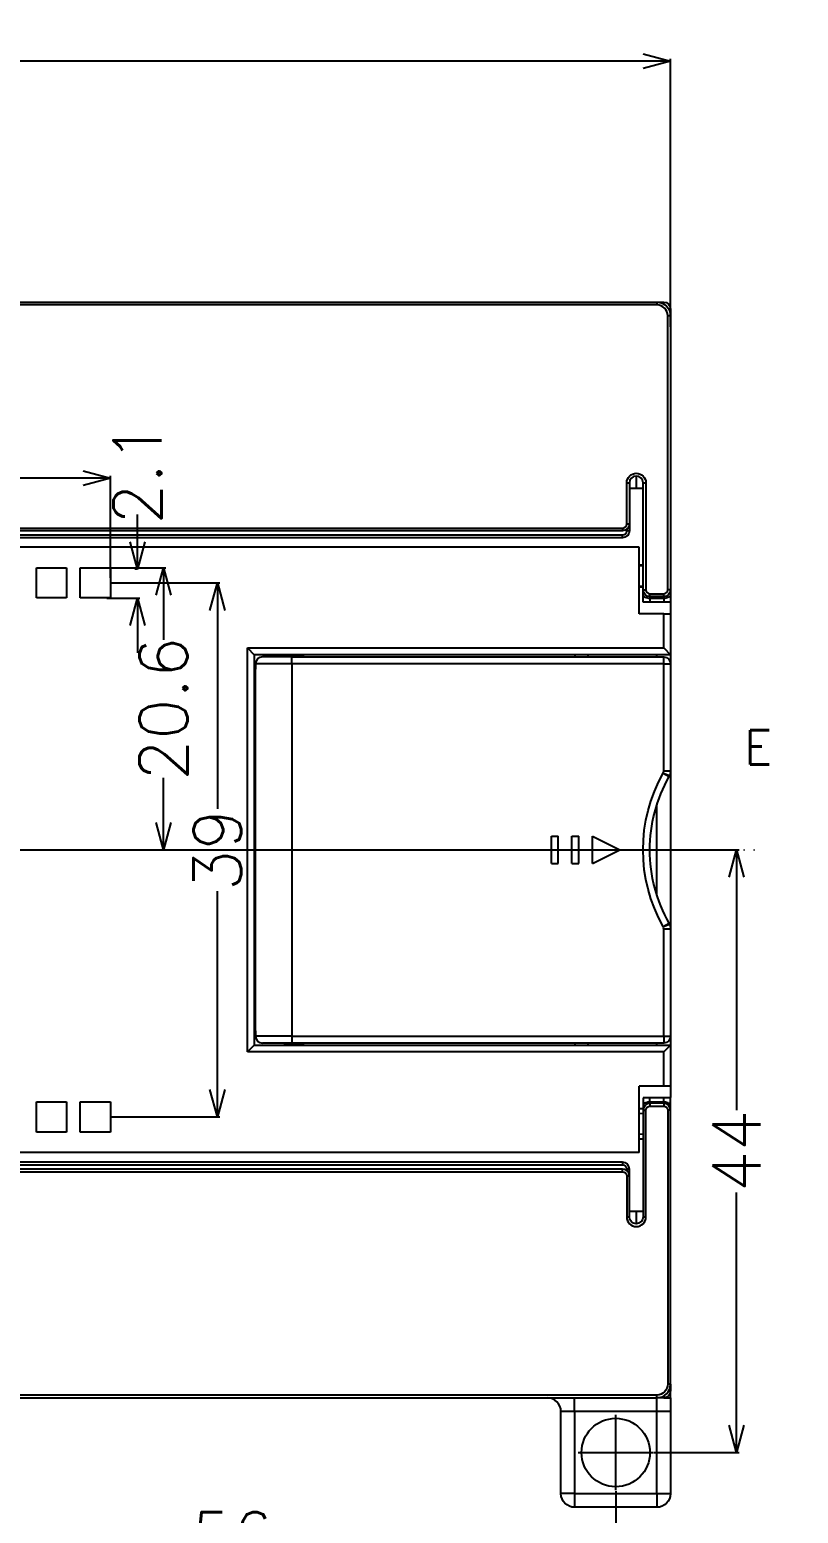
# Model space of a CAD drawing. Header units: millimetres. Extents: x 0 to 1853, y 0 to 821.
# Drawn here: x 1473.3 to 1529.5, y 595.3 to 703.7 of the extents above; entities that cross this region are included whole.
import ezdxf
from ezdxf.enums import TextEntityAlignment as Align
from ezdxf.lldxf.tags import DXFTag

# ---------------------------------------------------------------- set-up
doc = ezdxf.new("R2010")
doc.units = ezdxf.units.MM
doc.header["$MEASUREMENT"] = 0
doc.linetypes.add('DIVIDE', pattern=[31.75, 12.7, -6.35, 0, -6.35, 0, -6.35])
doc.layers.get('0').update_dxf_attribs({"linetype": 'CONTINUOUS'})
doc.layers.get('Defpoints').update_dxf_attribs({"linetype": 'CONTINUOUS'})
for name, color, linetype in [('5', 7, 'CONTINUOUS'), ('6', 7, 'CONTINUOUS'), ('8', 7, 'CONTINUOUS'), ('9', 7, 'CONTINUOUS')]:
    doc.layers.add(name, color=color, linetype=linetype)
doc.layers.add('hatch', color=56, linetype='CONTINUOUS', lineweight=9)
doc.styles.get("Standard").update_dxf_attribs({"font": 'txt', "bigfont": 'gbcbig.shx'})
tags = doc.linetypes.add('CENTER', pattern=[2, 1.25, -0.25, 0.25, -0.25]).pattern_tags.tags
tags[10:11] = [DXFTag(74, 4), DXFTag(75, 0), DXFTag(340, '0'), DXFTag(46, 0.0), DXFTag(50, 0.0), DXFTag(44, 0.0), DXFTag(45, 0.0)]
tags[8:9] = [DXFTag(74, 4), DXFTag(75, 0), DXFTag(340, '0'), DXFTag(46, 0.0), DXFTag(50, 0.0), DXFTag(44, 0.0), DXFTag(45, 0.0)]
tags[6:7] = [DXFTag(74, 4), DXFTag(75, 0), DXFTag(340, '0'), DXFTag(46, 0.0), DXFTag(50, 0.0), DXFTag(44, 0.0), DXFTag(45, 0.0)]
tags[4:5] = [DXFTag(74, 4), DXFTag(75, 0), DXFTag(340, '0'), DXFTag(46, 0.0), DXFTag(50, 0.0), DXFTag(44, 0.0), DXFTag(45, 0.0)]
doc.dimstyles.get("Standard").update_dxf_attribs({"dimtxt": 3.5, "dimasz": 2, "dimexe": 0.18, "dimexo": 0.0625, "dimgap": 0.09, "dimtad": 0, "dimzin": 0, "dimdsep": 46, "dimtxsty": 'Standard', "dimblk": 'OPEN30', "dimcen": 0.09, "dimclrd": 3, "dimclre": 3, "dimclrt": 6, "dimadec": 0, "dimazin": 0, "dimtfac": 1, "dimtdec": 4, "dimtofl": 0, "dimtmove": 0, "dimatfit": 3, "dimldrblk": 'OPEN30', "dimfxl": 0, "dimtolj": 1, "dimtzin": 0, "dimlwd": 0, "dimlwe": 0, "dimarcsym": 0})

# ---------------------------------------------------------------- blocks, each defined once
blk = doc.blocks.new('_Open30')
at = {"color": 0, "linetype": 'ByBlock', "lineweight": -2}
for p, q in [((-1, 0.268), (0, 0)), ((0, 0), (-1, -0.268)), ((0, 0), (-1, 0))]:
    blk.add_line(p, q, dxfattribs=at)
blk = doc.blocks.new('*D84')
at = {"color": 3}
for p, q in [((1400.14, 687.83), (1400.14, 701.54)), ((1402.14, 701.36), (1456.25, 701.36)), ((1518.14, 701.36), (1464.02, 701.36)), ((1520.14, 681.96), (1520.14, 701.54))]:
    blk.add_line(p, q, dxfattribs=at)
at = {"layer": 'Defpoints', "color": 0}
for p in [(1520.14, 701.36), (1400.14, 687.77), (1520.14, 681.9)]:
    blk.add_point(p, dxfattribs=at)
at = {"color": 3, "xscale": 2, "yscale": 2, "zscale": 2, "rotation": 180}
blk.add_blockref('_Open30', (1400.14, 701.36), dxfattribs=at)
at = {"color": 3, "xscale": 2, "yscale": 2, "zscale": 2}
blk.add_blockref('_Open30', (1520.14, 701.36), dxfattribs=at)
at = {"color": 6, "insert": (1460.14, 701.36), "char_height": 3.5, "attachment_point": 5}
blk.add_mtext('\\A1;120', dxfattribs=at)
blk = doc.blocks.new('*D109')
at = {"color": 3}
for p, q in [((1657.14, 691.76), (1661.99, 689.6)), ((1666.01, 687.77), (1666.19, 687.77)), ((1666.1, 687.68), (1666.1, 687.86))]:
    blk.add_line(p, q, dxfattribs=at)
at = {"layer": 'Defpoints', "color": 0}
for p in [(1663.81, 688.78), (1668.38, 686.75)]:
    blk.add_point(p, dxfattribs=at)
at = {"color": 3, "xscale": 2, "yscale": 2, "zscale": 2, "rotation": 335.9949340820313}
blk.add_blockref('_Open30', (1663.81, 688.78), dxfattribs=at)
at = {"color": 6, "insert": (1654.39, 692.98), "char_height": 3.5, "attachment_point": 5, "rotation": 335.9949}
blk.add_mtext('\\A1;∅5', dxfattribs=at)
blk = doc.blocks.new('*D127')
at = {"color": 3}
for p, q in [((1479.03, 664.36), (1483.28, 664.36)), ((1483.1, 662.36), (1483.1, 659.11)), ((1483.1, 645.77), (1483.1, 649.02)), ((1480.9, 643.77), (1483.28, 643.77))]:
    blk.add_line(p, q, dxfattribs=at)
at = {"layer": 'Defpoints', "color": 0}
for p in [(1478.96, 664.36), (1480.84, 643.77), (1483.1, 643.77)]:
    blk.add_point(p, dxfattribs=at)
at = {"color": 3, "xscale": 2, "yscale": 2, "zscale": 2}
for p, rotation in [((1483.1, 664.36), 90), ((1483.1, 643.77), 270)]:
    blk.add_blockref('_Open30', p, dxfattribs=dict(at, rotation=rotation))
at = {"color": 6, "insert": (1483.1, 654.07), "char_height": 3.5, "attachment_point": 5, "rotation": 90}
blk.add_mtext('\\A1;20.6', dxfattribs=at)
blk = doc.blocks.new('*D128')
at = {"color": 3}
for p, q in [((1454.63, 664.33), (1454.63, 671.09)), ((1456.63, 670.91), (1461.59, 670.91)), ((1477.23, 670.91), (1472.27, 670.91)), ((1479.23, 663.64), (1479.23, 671.09))]:
    blk.add_line(p, q, dxfattribs=at)
at = {"layer": 'Defpoints', "color": 0}
for p in [(1479.23, 670.91), (1454.63, 664.26), (1479.23, 663.58)]:
    blk.add_point(p, dxfattribs=at)
at = {"color": 3, "xscale": 2, "yscale": 2, "zscale": 2, "rotation": 180}
blk.add_blockref('_Open30', (1454.63, 670.91), dxfattribs=at)
at = {"color": 3, "xscale": 2, "yscale": 2, "zscale": 2}
blk.add_blockref('_Open30', (1479.23, 670.91), dxfattribs=at)
at = {"color": 6, "insert": (1466.93, 670.91), "char_height": 3.5, "attachment_point": 5}
blk.add_mtext('\\A1;24.6', dxfattribs=at)
blk = doc.blocks.new('*D130')
at = {"color": 3}
for p, q in [((1481.2, 666.26), (1481.2, 668.26)), ((1481.22, 664.26), (1481.02, 664.26)), ((1478.98, 662.16), (1481.38, 662.16)), ((1481.2, 660.16), (1481.2, 658.16))]:
    blk.add_line(p, q, dxfattribs=at)
at = {"layer": 'Defpoints', "color": 0}
for p in [(1481.2, 664.26), (1481.29, 664.26), (1478.91, 662.16)]:
    blk.add_point(p, dxfattribs=at)
at = {"color": 3, "xscale": 2, "yscale": 2, "zscale": 2}
for p, rotation in [((1481.2, 664.26), 270), ((1481.2, 662.16), 90)]:
    blk.add_blockref('_Open30', p, dxfattribs=dict(at, rotation=rotation))
at = {"color": 6, "insert": (1481.2, 671.27), "char_height": 3.5, "attachment_point": 5, "rotation": 90}
blk.add_mtext('\\A1;2.1', dxfattribs=at)
blk = doc.blocks.new('*D148')
at = {"color": 3}
for p, q in [((1460.14, 605.35), (1460.14, 593.49)), ((1516.14, 596.95), (1516.14, 593.49)), ((1462.14, 593.67), (1485.13, 593.67)), ((1514.14, 593.67), (1491.14, 593.67))]:
    blk.add_line(p, q, dxfattribs=at)
at = {"layer": 'Defpoints', "color": 0}
for p in [(1460.14, 605.41), (1516.14, 597.02), (1516.14, 593.67)]:
    blk.add_point(p, dxfattribs=at)
at = {"color": 3, "xscale": 2, "yscale": 2, "zscale": 2, "rotation": 180}
blk.add_blockref('_Open30', (1460.14, 593.67), dxfattribs=at)
at = {"color": 3, "xscale": 2, "yscale": 2, "zscale": 2}
blk.add_blockref('_Open30', (1516.14, 593.67), dxfattribs=at)
at = {"color": 6, "insert": (1488.14, 593.67), "char_height": 3.5, "attachment_point": 5}
blk.add_mtext('\\A1;56', dxfattribs=at)
blk = doc.blocks.new('*D149')
at = {"color": 3}
for p, q in [((1517.45, 643.77), (1525.14, 643.77)), ((1524.96, 641.77), (1524.96, 624.77)), ((1524.96, 601.77), (1524.96, 618.76)), ((1518.95, 599.77), (1525.14, 599.77))]:
    blk.add_line(p, q, dxfattribs=at)
at = {"layer": 'Defpoints', "color": 0}
for p in [(1517.39, 643.77), (1524.96, 643.77), (1518.89, 599.77)]:
    blk.add_point(p, dxfattribs=at)
at = {"color": 3, "xscale": 2, "yscale": 2, "zscale": 2}
for p, rotation in [((1524.96, 643.77), 90), ((1524.96, 599.77), 270)]:
    blk.add_blockref('_Open30', p, dxfattribs=dict(at, rotation=rotation))
at = {"color": 6, "insert": (1524.96, 621.77), "char_height": 3.5, "attachment_point": 5, "rotation": 90}
blk.add_mtext('\\A1;44', dxfattribs=at)
blk = doc.blocks.new('*D159')
at = {"color": 3}
for p, q in [((1479.3, 663.26), (1487.22, 663.26)), ((1487.04, 661.26), (1487.04, 646.77)), ((1487.04, 626.27), (1487.04, 640.76)), ((1479.3, 624.27), (1487.22, 624.27))]:
    blk.add_line(p, q, dxfattribs=at)
at = {"layer": 'Defpoints', "color": 0}
for p in [(1479.23, 663.26), (1479.23, 624.27), (1487.04, 624.27)]:
    blk.add_point(p, dxfattribs=at)
at = {"color": 3, "xscale": 2, "yscale": 2, "zscale": 2}
for p, rotation in [((1487.04, 663.26), 90), ((1487.04, 624.27), 270)]:
    blk.add_blockref('_Open30', p, dxfattribs=dict(at, rotation=rotation))
at = {"color": 6, "insert": (1487.04, 643.77), "char_height": 3.5, "attachment_point": 5, "rotation": 90}
blk.add_mtext('\\A1;39', dxfattribs=at)

msp = doc.modelspace()

# ---------------------------------------------------------------- linework, layer by layer
at = {"layer": '5', "color": 23}
for p, q in [((1419.336, 683.765), (1519.136, 683.765)), ((1519.136, 683.765), (1519.136, 683.565)), ((1519.136, 683.565), (1419.336, 683.565)), ((1519.936, 662.765), (1519.936, 682.765)), ((1520.136, 682.765), (1519.936, 682.765)), ((1520.136, 682.765), (1520.136, 662.765)), ((1516.936, 667.565), (1516.936, 670.565)), ((1516.936, 670.565), (1517.136, 670.565)), ((1517.136, 670.565), (1517.136, 667.565)), ((1518.136, 670.565), (1518.336, 670.565)), ((1518.136, 662.765), (1518.136, 670.565)), ((1518.336, 670.565), (1518.336, 662.765)), ((1516.936, 667.565), (1517.136, 667.565)), ((1517.136, 667.565), (1517.136, 667.065)), ((1421.836, 667.265), (1516.636, 667.265)), ((1516.636, 667.065), (1421.836, 667.065)), ((1421.836, 666.765), (1516.636, 666.765)), ((1516.636, 666.565), (1421.836, 666.565)), ((1516.636, 667.265), (1516.636, 667.065)), ((1516.636, 666.565), (1516.636, 666.765)), ((1516.936, 667.065), (1516.936, 667.165)), ((1517.136, 667.065), (1516.936, 667.065)), ((1518.136, 664.515), (1517.836, 664.489)), ((1517.836, 663.042), (1518.136, 663.015)), ((1518.136, 662.765), (1518.336, 662.765)), ((1518.636, 662.465), (1519.636, 662.465)), ((1518.636, 662.265), (1518.636, 662.465)), ((1519.636, 662.265), (1518.636, 662.265)), ((1518.636, 662.265), (1518.636, 662.151)), ((1518.636, 662.151), (1519.636, 662.151)), ((1518.636, 662.151), (1518.636, 661.865)), ((1519.636, 662.265), (1519.636, 662.465)), ((1519.636, 662.265), (1519.636, 662.151)), ((1519.636, 662.151), (1519.636, 661.865)), ((1520.136, 662.765), (1519.936, 662.765)), ((1519.636, 661.865), (1518.636, 661.865)), ((1519.636, 625.665), (1518.636, 625.665)), ((1518.636, 625.38), (1518.636, 625.665)), ((1518.636, 625.265), (1518.636, 625.38)), ((1518.636, 625.38), (1519.636, 625.38)), ((1518.636, 625.265), (1518.636, 625.065)), ((1519.636, 625.265), (1518.636, 625.265)), ((1519.636, 625.38), (1519.636, 625.665)), ((1519.636, 625.265), (1519.636, 625.38)), ((1519.636, 625.265), (1519.636, 625.065)), ((1518.136, 624.515), (1517.836, 624.489)), ((1518.136, 624.765), (1518.336, 624.765)), ((1518.136, 624.765), (1518.136, 616.965)), ((1518.336, 616.965), (1518.336, 624.765)), ((1518.636, 625.065), (1519.636, 625.065)), ((1519.936, 624.765), (1519.936, 604.765)), ((1520.136, 624.765), (1519.936, 624.765)), ((1520.136, 604.765), (1520.136, 624.765)), ((1517.836, 623.042), (1518.136, 623.015)), ((1516.636, 620.965), (1421.836, 620.965)), ((1421.836, 620.765), (1516.636, 620.765)), ((1516.636, 620.965), (1516.636, 620.765)), ((1516.636, 620.465), (1421.836, 620.465)), ((1421.836, 620.265), (1516.636, 620.265)), ((1516.636, 620.265), (1516.636, 620.465)), ((1516.936, 620.465), (1516.936, 620.365)), ((1517.136, 620.465), (1516.936, 620.465)), ((1516.936, 619.965), (1516.936, 616.965)), ((1516.936, 619.965), (1517.136, 619.965)), ((1517.136, 619.965), (1517.136, 620.465)), ((1517.136, 616.965), (1517.136, 619.965)), ((1516.936, 616.965), (1517.136, 616.965)), ((1518.136, 616.965), (1518.336, 616.965)), ((1520.136, 604.765), (1519.936, 604.765)), ((1519.136, 603.965), (1419.336, 603.965)), ((1419.336, 603.765), (1519.136, 603.765)), ((1519.136, 603.765), (1519.136, 603.965))]:
    msp.add_line(p, q, dxfattribs=at)
at = {"layer": '5', "color": 23, "extrusion": (0, 0, -1)}
for centre, radius, start, end in [((-1519.136, 682.765), 1, 90, 180), ((-1517.636, 670.565), 0.7, 0, 180), ((-1516.636, 667.565), 0.5, 180, 270), ((-1516.636, 667.065), 0.5, 180, 270), ((-1518.636, 662.765), 0.5, 270, 0), ((-1519.636, 662.765), 0.5, 180, 270), ((-1518.636, 624.765), 0.3, 0, 90), ((-1519.636, 624.765), 0.3, 90, 180), ((-1516.636, 620.465), 0.3, 90, 180), ((-1516.636, 619.965), 0.3, 90, 180), ((-1517.636, 616.965), 0.5, 180, 0), ((-1519.136, 604.765), 0.8, 180, 270)]:
    msp.add_arc(centre, radius, start, end, dxfattribs=at)
at = {"layer": '5', "color": 23}
for centre, radius, start, end in [((1519.136, 682.765), 0.8, 0, 90), ((1517.636, 670.565), 0.5, 0, 180), ((1516.636, 667.565), 0.3, 270, 0), ((1516.636, 667.065), 0.3, 270, 0), ((1518.636, 662.765), 0.3, 180, 270), ((1519.636, 662.765), 0.3, 270, 0), ((1518.636, 624.765), 0.5, 90, 180), ((1519.636, 624.765), 0.5, 0, 90), ((1516.636, 620.465), 0.5, 0, 90), ((1516.636, 619.965), 0.5, 0, 90), ((1517.636, 616.965), 0.7, 180, 0), ((1519.136, 604.765), 1, 270, 0)]:
    msp.add_arc(centre, radius, start, end, dxfattribs=at)
for points, degree, knots in [([(1518.136, 662.317), (1518.136, 662.378), (1518.136, 662.438), (1518.136, 662.494), (1518.136, 662.588), (1518.136, 662.675), (1518.136, 662.757), (1518.136, 662.761), (1518.136, 662.766), (1518.136, 662.77)], 3, [0, 0, 0, 0, 0.3708822, 0.3708822, 0.3708822, 0.9909201, 0.9909201, 0.9909201, 1, 1, 1, 1]), ([(1518.136, 662.317), (1518.205, 662.276), (1518.358, 662.183), (1518.537, 662.163), (1518.636, 662.151)], 3, [0, 0, 0, 0, 0.4500247, 1, 1, 1, 1]), ([(1518.136, 661.865), (1518.136, 661.878), (1518.136, 661.903), (1518.136, 661.924), (1518.136, 661.955), (1518.136, 661.992), (1518.136, 662.029), (1518.136, 662.074), (1518.136, 662.124), (1518.136, 662.173), (1518.136, 662.228), (1518.136, 662.283), (1518.136, 662.295), (1518.136, 662.306), (1518.136, 662.317)], 3, [0, 0, 0, 0, 0.2652624, 0.2652624, 0.494064, 0.494064, 0.494064, 0.7232491, 0.7232491, 0.7232491, 0.9535819, 0.9535819, 0.9535819, 1, 1, 1, 1]), ([(1519.636, 662.151), (1519.65, 662.151), (1519.678, 662.152), (1519.72, 662.156), (1519.76, 662.161), (1519.799, 662.169), (1519.836, 662.178), (1519.872, 662.189), (1519.906, 662.2), (1519.939, 662.213), (1519.971, 662.227), (1520.001, 662.241), (1520.03, 662.256), (1520.058, 662.271), (1520.085, 662.286), (1520.111, 662.302), (1520.127, 662.312), (1520.136, 662.317)], 3, [0, 0, 0, 0, 0.0801879, 0.158188, 0.2340698, 0.3078991, 0.379738, 0.4496451, 0.5176761, 0.583883, 0.6483153, 0.7110187, 0.7720363, 0.831408, 0.8891705, 0.9453576, 1, 1, 1, 1]), ([(1520.136, 662.77), (1520.136, 662.766), (1520.136, 662.761), (1520.136, 662.757), (1520.136, 662.648), (1520.136, 662.532), (1520.136, 662.402), (1520.136, 662.374), (1520.136, 662.346), (1520.136, 662.317)], 3, [0, 0, 0, 0, 0.0091005, 0.0091005, 0.0091005, 0.8271237, 0.8271237, 0.8271237, 1, 1, 1, 1]), ([(1520.136, 662.317), (1520.136, 662.256), (1520.136, 662.195), (1520.136, 662.141), (1520.136, 662.09), (1520.136, 662.044), (1520.136, 662.005), (1520.136, 661.966), (1520.136, 661.933), (1520.136, 661.91), (1520.136, 661.887), (1520.136, 661.873), (1520.136, 661.869), (1520.136, 661.864)], 3, [0, 0, 0, 0, 0.2516181, 0.2516181, 0.2516181, 0.4821091, 0.4821091, 0.4821091, 0.7125924, 0.7125924, 0.7125924, 0.9420925, 1, 1, 1, 1]), ([(1518.636, 661.865), (1518.578, 661.865), (1518.51, 661.865), (1518.465, 661.865), (1518.385, 661.865), (1518.334, 661.865), (1518.323, 661.865), (1518.291, 661.865), (1518.261, 661.865), (1518.195, 661.865), (1518.136, 661.865)], 2, [0, 0, 0, 0.25, 0.25, 0.5, 0.5, 0.625, 0.625, 0.75, 0.75, 1, 1, 1]), ([(1520.136, 661.865), (1520.079, 661.865), (1520.011, 661.865), (1519.979, 661.865), (1519.886, 661.865), (1519.807, 661.865), (1519.761, 661.865), (1519.696, 661.865), (1519.636, 661.865)], 2, [0, 0, 0, 0.25, 0.25, 0.5, 0.5, 0.75, 0.75, 1, 1, 1]), ([(1518.636, 625.665), (1518.594, 625.665), (1518.51, 625.665), (1518.385, 625.665), (1518.261, 625.665), (1518.178, 625.665), (1518.136, 625.665)], 3, [0, 0, 0, 0, 0.2495505, 0.5000717, 0.7501344, 1, 1, 1, 1]), ([(1518.136, 625.665), (1518.136, 625.652), (1518.136, 625.628), (1518.136, 625.606), (1518.136, 625.576), (1518.136, 625.539), (1518.136, 625.501), (1518.136, 625.456), (1518.136, 625.407), (1518.136, 625.358), (1518.136, 625.303), (1518.136, 625.248), (1518.136, 625.236), (1518.136, 625.225), (1518.136, 625.213)], 3, [0, 0, 0, 0, 0.2652624, 0.2652624, 0.494064, 0.494064, 0.494064, 0.7232491, 0.7232491, 0.7232491, 0.9535819, 0.9535819, 0.9535819, 1, 1, 1, 1]), ([(1518.136, 625.213), (1518.158, 625.227), (1518.202, 625.255), (1518.267, 625.29), (1518.324, 625.315), (1518.39, 625.34), (1518.462, 625.361), (1518.539, 625.374), (1518.596, 625.379), (1518.625, 625.38), (1518.636, 625.38)], 3, [0, 0, 0, 0, 0.1488717, 0.2923979, 0.4129115, 0.4996112, 0.6836939, 0.8339568, 0.9416319, 1, 1, 1, 1]), ([(1518.136, 625.213), (1518.136, 625.153), (1518.136, 625.093), (1518.136, 625.037), (1518.136, 624.942), (1518.136, 624.855), (1518.136, 624.774), (1518.136, 624.77), (1518.136, 624.765), (1518.136, 624.76)], 3, [0, 0, 0, 0, 0.3708822, 0.3708822, 0.3708822, 0.9909201, 0.9909201, 0.9909201, 1, 1, 1, 1]), ([(1520.136, 625.665), (1520.094, 625.665), (1520.01, 625.665), (1519.886, 625.665), (1519.762, 625.665), (1519.678, 625.665), (1519.636, 625.665)], 3, [0, 0, 0, 0, 0.2498559, 0.5001606, 0.7502956, 1, 1, 1, 1]), ([(1519.636, 625.38), (1519.647, 625.38), (1519.673, 625.379), (1519.717, 625.376), (1519.771, 625.368), (1519.833, 625.355), (1519.902, 625.334), (1519.977, 625.303), (1520.057, 625.263), (1520.109, 625.23), (1520.136, 625.213)], 3, [0, 0, 0, 0, 0.0627362, 0.1465424, 0.2491865, 0.3680911, 0.500255, 0.6509941, 0.825106, 1, 1, 1, 1]), ([(1520.136, 625.214), (1520.136, 625.276), (1520.136, 625.335), (1520.136, 625.417), (1520.136, 625.443), (1520.136, 625.492), (1520.136, 625.515), (1520.136, 625.556), (1520.136, 625.575), (1520.136, 625.607), (1520.136, 625.621), (1520.136, 625.654), (1520.136, 625.665)], 3, [0, 0, 0, 0, 0.25, 0.25, 0.375, 0.375, 0.5, 0.5, 0.625, 0.625, 0.75, 1, 1, 1, 1]), ([(1520.136, 624.76), (1520.136, 624.765), (1520.136, 624.77), (1520.136, 624.774), (1520.136, 624.882), (1520.136, 624.999), (1520.136, 625.129), (1520.136, 625.156), (1520.136, 625.185), (1520.136, 625.213)], 3, [0, 0, 0, 0, 0.0091005, 0.0091005, 0.0091005, 0.8271237, 0.8271237, 0.8271237, 1, 1, 1, 1])]:
    msp.add_open_spline(points, degree=degree, knots=knots, dxfattribs=at)
at = {"layer": '6', "color": 43}
for p, q in [((1492.486, 657.865), (1490.336, 657.865)), ((1493.336, 657.915), (1491.936, 657.915)), ((1491.936, 657.915), (1491.936, 657.865)), ((1492.486, 657.365), (1492.486, 657.865)), ((1492.486, 657.865), (1519.636, 657.865)), ((1493.336, 657.865), (1493.336, 657.915)), ((1519.636, 657.365), (1519.636, 657.865)), ((1492.486, 657.365), (1489.836, 657.365)), ((1489.836, 657.365), (1489.836, 656.965)), ((1489.836, 630.565), (1489.836, 656.965)), ((1492.486, 657.365), (1492.486, 630.165)), ((1519.636, 657.365), (1492.486, 657.365)), ((1519.636, 657.365), (1520.136, 657.365)), ((1519.636, 649.532), (1519.636, 657.365)), ((1520.136, 657.365), (1520.136, 649.532)), ((1519.606, 649.363), (1520.077, 649.195)), ((1519.606, 649.363), (1520.041, 649.116)), ((1519.636, 649.532), (1520.136, 649.532)), ((1511.436, 642.765), (1511.436, 644.765)), ((1511.436, 644.765), (1511.936, 644.765)), ((1511.936, 642.765), (1511.936, 644.765)), ((1512.936, 644.765), (1513.436, 644.765)), ((1512.936, 642.765), (1512.936, 644.765)), ((1513.436, 642.765), (1513.436, 644.765)), ((1514.436, 644.765), (1516.436, 643.765)), ((1514.436, 642.765), (1514.436, 644.765)), ((1514.436, 642.765), (1516.436, 643.765)), ((1511.436, 642.765), (1511.936, 642.765)), ((1512.936, 642.765), (1513.436, 642.765)), ((1519.606, 638.168), (1520.041, 638.414)), ((1519.606, 638.168), (1520.077, 638.336)), ((1519.636, 637.999), (1520.136, 637.999)), ((1519.636, 630.165), (1519.636, 637.999)), ((1520.136, 637.999), (1520.136, 630.165)), ((1489.836, 630.565), (1489.836, 630.165)), ((1492.486, 630.165), (1489.836, 630.165)), ((1492.486, 629.665), (1490.336, 629.665)), ((1491.936, 629.665), (1491.936, 629.615)), ((1493.336, 629.615), (1491.936, 629.615)), ((1492.486, 630.165), (1492.486, 629.665)), ((1492.486, 630.165), (1519.636, 630.165)), ((1519.636, 629.665), (1492.486, 629.665)), ((1493.336, 629.615), (1493.336, 629.665)), ((1519.636, 630.165), (1520.136, 630.165)), ((1519.636, 630.165), (1519.636, 629.665))]:
    msp.add_line(p, q, dxfattribs=at)
for centre, radius, start, end in [((1490.336, 657.365), 0.5, 90, 180), ((1492.336, 657.915), 0.4, 165.52121, 180), ((1492.936, 657.915), 0.4, 0, 14.47879), ((1513.536, 657.815), 0.4, 149.99991, 172.81924), ((1513.736, 657.815), 0.4, 7.18076, 30.00009), ((1519.136, 649.532), 0.5, 340.30351, 0), ((1519.606, 649.363), 0.5, 330.42182, 340.30351), ((1519.136, 637.999), 0.5, 0, 19.69649), ((1519.606, 638.168), 0.5, 19.69649, 29.57818), ((1490.336, 630.165), 0.5, 180, 270), ((1492.336, 629.615), 0.4, 180, 194.47879), ((1492.936, 629.615), 0.4, 345.52121, 0), ((1513.536, 629.715), 0.4, 187.18076, 210.00009), ((1513.736, 629.715), 0.4, 329.99991, 352.81924)]:
    msp.add_arc(centre, radius, start, end, dxfattribs=at)
at = {"layer": '6', "color": 43, "extrusion": (0, 0, -1)}
for centre, radius, start, end in [((-1519.636, 657.365), 0.5, 90, 180), ((-1529.469, 643.765), 11.34, 330.42182, 29.57818), ((-1529.469, 643.765), 10.84, 0, 29.57818), ((-1519.136, 649.532), 1, 180, 199.69649), ((-1529.469, 643.765), 10.84, 330.42182, 0), ((-1519.136, 637.999), 1, 160.30351, 180), ((-1519.636, 630.165), 0.5, 180, 270)]:
    msp.add_arc(centre, radius, start, end, dxfattribs=at)
at = {"layer": '8', "color": 163}
for p, q in [((1519.136, 683.765), (1519.636, 683.765)), ((1519.636, 683.631), (1519.636, 683.765)), ((1520.136, 683.265), (1520.136, 682.765)), ((1518.136, 670.165), (1517.135, 670.165)), ((1517.836, 665.865), (1420.636, 665.865)), ((1517.836, 661.015), (1517.836, 665.865)), ((1518.136, 664.565), (1517.836, 664.565)), ((1517.836, 662.765), (1517.836, 663.046)), ((1517.836, 662.965), (1518.136, 662.965)), ((1519.636, 661.015), (1517.836, 661.015)), ((1519.636, 658.515), (1519.636, 661.015)), ((1519.636, 661.015), (1520.136, 661.015)), ((1520.136, 661.832), (1520.136, 661.015)), ((1520.136, 661.015), (1520.136, 658.015)), ((1489.236, 629.015), (1489.236, 658.515)), ((1489.236, 658.515), (1489.736, 658.015)), ((1489.236, 658.515), (1519.636, 658.515)), ((1489.736, 658.015), (1489.736, 629.515)), ((1520.136, 658.015), (1489.736, 658.015)), ((1519.136, 657.865), (1519.136, 658.015)), ((1519.636, 658.515), (1520.136, 658.015)), ((1520.136, 658.015), (1520.136, 657.365)), ((1520.136, 649.531), (1520.136, 637.999)), ((1519.136, 640.489), (1519.136, 647.042)), ((1489.236, 629.015), (1489.736, 629.515)), ((1489.736, 629.515), (1520.136, 629.515)), ((1519.136, 629.515), (1519.136, 629.665)), ((1519.636, 629.015), (1520.136, 629.515)), ((1520.136, 630.166), (1520.136, 629.515)), ((1520.136, 629.515), (1520.136, 626.515)), ((1519.636, 629.015), (1489.236, 629.015)), ((1519.636, 626.515), (1519.636, 629.015)), ((1517.836, 621.665), (1517.836, 626.515)), ((1519.636, 626.515), (1517.836, 626.515)), ((1520.136, 626.515), (1519.636, 626.515)), ((1520.136, 626.515), (1520.136, 625.694)), ((1518.136, 624.865), (1517.836, 624.865)), ((1517.836, 622.665), (1518.136, 622.665)), ((1517.836, 621.665), (1420.636, 621.665)), ((1518.136, 617.365), (1517.135, 617.365)), ((1520.136, 604.765), (1520.136, 604.265)), ((1519.636, 603.765), (1519.136, 603.765)), ((1519.636, 603.765), (1519.636, 603.899))]:
    msp.add_line(p, q, dxfattribs=at)
at = {"layer": '8', "color": 151}
for p, q in [((1473.834, 664.365), (1476.034, 664.365)), ((1473.834, 662.165), (1473.834, 664.365)), ((1476.034, 664.365), (1476.034, 662.165)), ((1477.034, 664.365), (1479.234, 664.365)), ((1477.034, 662.165), (1477.034, 664.365)), ((1479.234, 664.365), (1479.234, 662.165)), ((1476.034, 662.165), (1473.834, 662.165)), ((1479.234, 662.165), (1477.034, 662.165)), ((1473.834, 623.166), (1473.834, 625.366)), ((1473.834, 625.366), (1476.034, 625.366)), ((1476.034, 625.366), (1476.034, 623.166)), ((1477.034, 623.166), (1477.034, 625.366)), ((1477.034, 625.366), (1479.234, 625.366)), ((1479.234, 625.366), (1479.234, 623.166)), ((1476.034, 623.166), (1473.834, 623.166)), ((1479.234, 623.166), (1477.034, 623.166))]:
    msp.add_line(p, q, dxfattribs=at)
at = {"layer": '8', "color": 1, "linetype": 'CENTER', "ltscale": 8.128}
msp.add_line((1400.136, 643.765), (1520.136, 643.765), dxfattribs=at)
at = {"layer": '8', "color": 163, "extrusion": (0, 0, -1)}
for centre, start, end in [((-1519.636, 683.265), 90, 180), ((-1519.636, 604.265), 180, 270)]:
    msp.add_arc(centre, 0.5, start, end, dxfattribs=at)
at = {"layer": '9', "color": 132}
for p, q in [((1517.636, 671.065), (1517.636, 670.165)), ((1517.636, 617.365), (1517.636, 616.465)), ((1513.136, 602.765), (1513.136, 603.765)), ((1519.136, 602.765), (1519.136, 603.765)), ((1519.636, 603.765), (1520.136, 603.765)), ((1520.136, 603.765), (1520.136, 604.266)), ((1513.136, 602.765), (1512.136, 602.765)), ((1512.136, 596.765), (1512.136, 602.765)), ((1519.136, 602.765), (1513.136, 602.765)), ((1513.136, 602.765), (1513.136, 596.765)), ((1520.136, 602.765), (1519.136, 602.765)), ((1519.136, 596.765), (1519.136, 602.765)), ((1520.136, 602.765), (1520.136, 596.765)), ((1513.136, 596.765), (1512.136, 596.765)), ((1513.136, 596.765), (1513.136, 595.765)), ((1513.136, 596.765), (1519.136, 596.765)), ((1519.136, 596.765), (1520.136, 596.765)), ((1519.136, 596.765), (1519.136, 595.765)), ((1519.136, 595.765), (1513.136, 595.765))]:
    msp.add_line(p, q, dxfattribs=at)
at = {"layer": '9', "color": 1, "linetype": 'CENTER', "ltscale": 2.54}
for p, q in [((1516.136, 597.015), (1516.136, 602.515)), ((1513.386, 599.765), (1518.886, 599.765))]:
    msp.add_line(p, q, dxfattribs=at)
at = {"layer": '9', "color": 132}
msp.add_circle((1516.136, 599.765), 2.5, dxfattribs=at)
msp.add_arc((1511.136, 602.765), 1, 0, 90, dxfattribs=at)
at = {"layer": '9', "color": 132, "extrusion": (0, 0, -1)}
for centre, start, end in [((-1513.136, 596.765), 270, 0), ((-1519.136, 596.765), 180, 270)]:
    msp.add_arc(centre, 1, start, end, dxfattribs=at)
at = {"layer": '9', "color": 132}
msp.add_open_spline([(1520.136, 603.768), (1520.136, 603.763), (1520.136, 603.732), (1520.136, 603.676), (1520.136, 603.599), (1520.136, 603.477), (1520.136, 603.337), (1520.136, 603.167), (1520.136, 602.968), (1520.136, 602.775), (1520.136, 602.77), (1520.136, 602.765), (1520.136, 602.761)], degree=3, knots=[0, 0, 0, 0, 0.2480713, 0.2480713, 0.2480713, 0.588009, 0.588009, 0.588009, 0.996911, 0.996911, 0.996911, 1, 1, 1, 1], dxfattribs=at)
at = {"layer": 'hatch', "color": 2, "linetype": 'DIVIDE', "ltscale": 0.1}
msp.add_line((1391.937, 643.765), (1526.537, 643.765), dxfattribs=at)
at = {"layer": 'hatch', "color": 2}
msp.add_lwpolyline([(1526.537, 643.765, 0, 0, 0), (1526.537, 646.265, 0.75, 0, 0), (1526.537, 648.765, 0, 0, 0)], format="xyseb", dxfattribs=at)

# ---------------------------------------------------------------- texts
at = {"layer": 'hatch', "color": 6}
msp.add_text('E', height=2.5, dxfattribs=at).set_placement((1526.537, 651.265), align=Align.MIDDLE)

# ---------------------------------------------------------------- dimensions: what is measured, and where the dimension line sits
for base, p1, p2, picture, middle in [((1520.136, 701.361), (1400.136, 687.765), (1520.136, 681.901), '*D84', (1460.136, 701.361)), ((1663.812273475, 688.782428712), (0, 0), (0, 0), '*D109', (1654.389890783, 692.978541807)), ((1481.196, 664.265), (1478.913, 662.165), (1481.286, 664.265), '*D130', (1481.196, 671.271)), ((1479.234, 670.906), (1454.635, 664.265), (1479.234, 663.577), '*D128', (1466.934, 670.906)), ((1483.096, 643.765), (1478.964, 664.365), (1480.837, 643.765), '*D127', (1483.096, 654.065)), ((1487.036279121, 624.265648975), (1479.233995565, 663.264678975), (1479.233995565, 624.265648975), '*D159', (1487.036279121, 643.765163975)), ((1524.963, 643.765), (1518.886, 599.765), (1517.39, 643.765), '*D149', (1524.963, 621.765)), ((1516.136, 593.669), (1460.136, 605.408), (1516.136, 597.015), '*D148', (1488.136, 593.669))]:
    dim = msp.add_linear_dim(base=base, p1=p1, p2=p2, dimstyle='Standard')
    dim.commit()
    dim.dimension.update_dxf_attribs({"geometry": picture, "text_midpoint": middle, "dimtype": 160})

doc.saveas('drawing.dxf')
